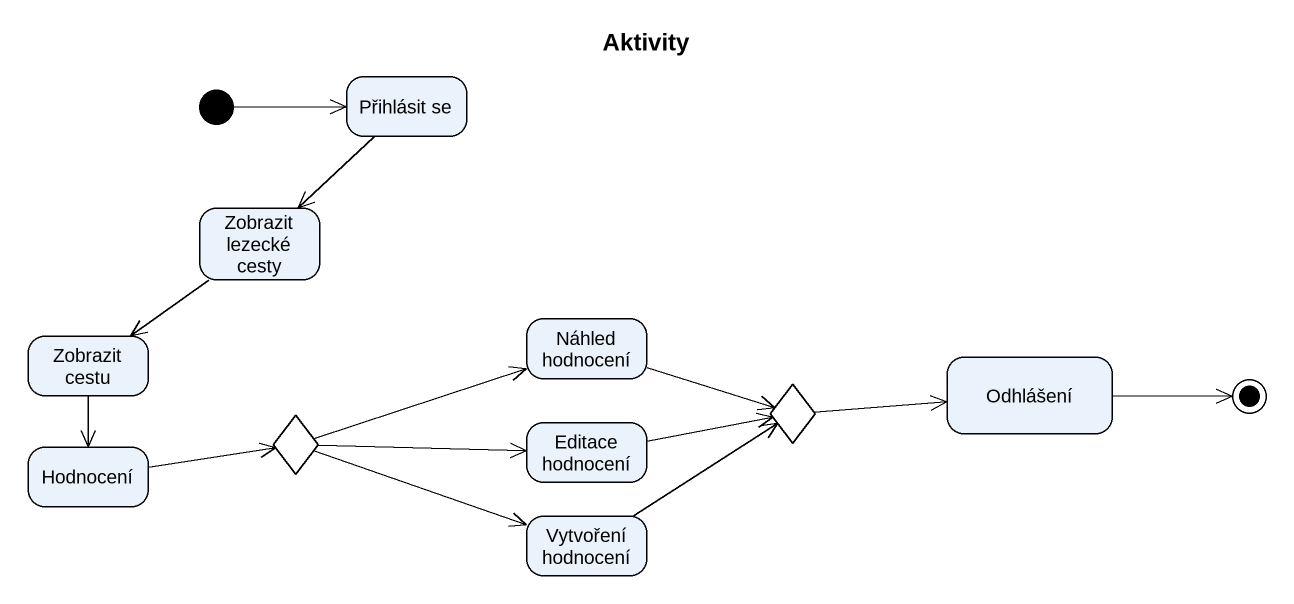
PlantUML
@startuml
title Aktivity
hide empty description
state "Přihlásit se" as Přihlásit_se
state "Zobrazit lezecké cesty" as Zobrazit_lezecké_cesty
state "Zobrazit cestu" as Zobrazit_cestu
state "Náhled hodnocení" as Náhled_hodnocení
state choice1 <<choice>>
state "Editace hodnocení" as Editace_hodnocení
state choice2 <<choice>>
state Odhlášení
state Hodnocení
state "Vytvoření hodnocení" as Vytvoření_hodnocení
[*] -right-> Přihlásit_se
Přihlásit_se --> Zobrazit_lezecké_cesty
Zobrazit_lezecké_cesty --> Zobrazit_cestu
Zobrazit_cestu --> Hodnocení
Náhled_hodnocení -right-> choice2
choice1 -right-> Náhled_hodnocení
choice1 -right-> Editace_hodnocení
choice1 -right-> Vytvoření_hodnocení
Editace_hodnocení -right-> choice2
choice2 -right-> Odhlášení
Hodnocení -right-> choice1
Vytvoření_hodnocení -up-> choice2
Odhlášení -right-> [*]
@enduml
